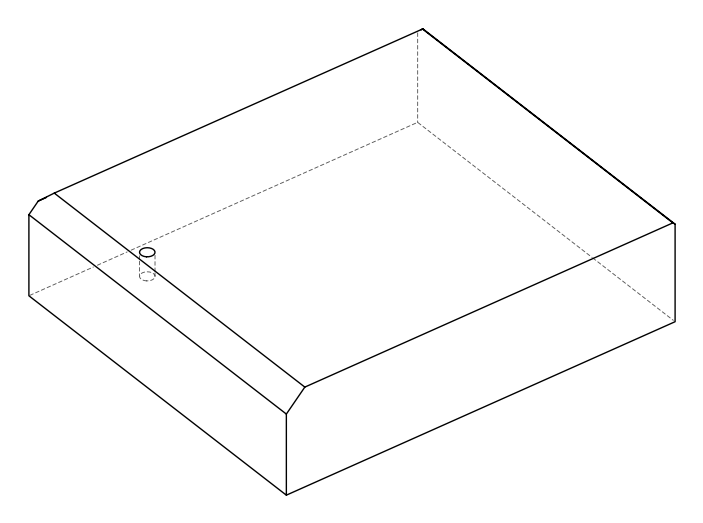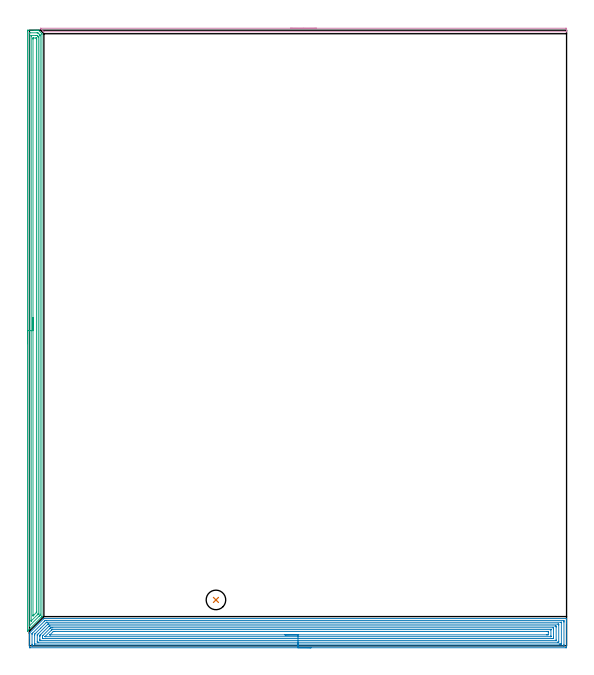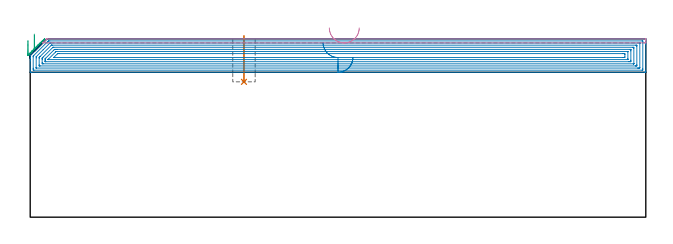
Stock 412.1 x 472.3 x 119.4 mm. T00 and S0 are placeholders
(PLAN: 4 operations, 1 tool changes, 45 min)
(1 INDEXABLE_INSERT_DRILL_BLIND_HOLE_FROM_SOLID | STEP1POCKET | UGT0302_001 | 0.12 min | 5071 mm3)
(2 AREA_MILL | FG_CHAMFER_SURFACE | UGT0205_001 | 26.61 min | 103379 mm3)
(3 AREA_MILL_1 | FG_CHAMFER_SURFACE_1 | UGT0205_001 | 14.84 min | 27959 mm3)
(4 AREA_MILL_2 | FG_CHAMFER_SURFACE_2 | UGT0205_001 | 3.38 min | 1464 mm3)
(TOOL UGT0302_001 | Indexable Insert Drill 15mm | D15 PA180 FL50 Z2)
(TOOL UGT0205_001 | Chamfer Mill 20 x 3 x 45 deg. | D20 FL50 Z2)
(OP 1 INDEXABLE_INSERT_DRILL_BLIND_HOLE_FROM_SOLID)
G17 G21 G94 G90
T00 M6
G54
G17 G0 G90 X143.1 Y35.2 S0 M3
G43 Z129.4 H0
G94 G81 G98 Z90.6 F250. R121.4
G80
M5
M2
(OP 2 AREA_MILL)
G17 G21 G94 G90
T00 M6
G54
G17 G0 G90 X216.05 Y-1.5 S1061 M3
G43 Z129.4 H0
Z107.
G94 G1 X216.012 Z106.128 F250.
X215.898 Z105.264
X215.709 Z104.412
X215.447 Z103.58
X215.113 Z102.774
X214.71 Z102.
X214.242 Z101.264
X213.71 Z100.572
X213.121 Z99.929
X212.478 Z99.34
X211.786 Z98.809
X211.05 Z98.34
X210.276 Z97.937
X209.47 Z97.603
X208.638 Z97.341
X207.786 Z97.152
X206.922 Z97.038
X206.05 Z97.
X0.616
X0.265 Y-1.496 Z97.002
X0.01 Y-1.492 Z97.006
X0. Y-1.232 Z97.265
Y6.148 Z104.643
Y7.588 Z106.084
Y7.924 Z106.42
Y8.597 Z107.097
Y9.7 Z108.198
X0.002 Y9.792 Z108.288
X0.02 Y9.822 Z108.318
X10.999 Y20.8 Z119.297
X11.034 Y20.833 Z119.331
X11.106 Y20.899 Z119.384
X11.334 Y20.9 Z119.4
X411.931
X412.09 Y20.897 Z119.388
X412.092 Y20.864 Z119.355
X412.1 Y20.488 Z118.988
Y20.141 Z118.641
Y19.468 Z117.963
Y18.244 Z116.741
Y17.692 Z116.187
Y17.08 Z115.575
Y-0.681 Z97.817
X412.097 Y-0.956 Z97.541
X412.092 Y-1.492 Z97.006
X412.025 Y-1.494 Z97.004
X411.484 Y-1.5 Z97.
X206.05
Y-0.086 Z98.414
X2.419 Y-0.085 Z98.415
X2.402
X2.01 Y-0.068 Z98.432
X2.003 Y0.329 Z98.829
X2.001 Y0.82 Z99.32
X2. Y1.22 Z99.72
X2.001 Y8.812 Z107.312
X2.004 Y9.208 Z107.708
X2.01 Y9.332 Z107.832
X2.079 Y9.417 Z107.917
X2.35 Y9.7 Z108.2
X2.367 Y9.717 Z108.217
X11.334 Y18.684 Z117.184
X11.73 Y19.075 Z117.575
X12.13 Y19.468 Z117.968
X12.213 Y19.483 Z117.983
X12.227 Y19.484 Z117.984
X13.103 Y19.486 Z117.986
X409.681 Y19.485 Z117.985
X409.698
X410.09 Y19.468 Z117.968
X410.097 Y19.071 Z117.571
X410.099 Y18.58 Z117.08
X410.1 Y18.181 Z116.681
X410.099 Y0.82 Z99.32
X410.098 Y0.422 Z98.922
X410.09 Y-0.068 Z98.432
X409.714 Y-0.085 Z98.415
X409.698
X206.05 Y-0.086 Z98.414
Y1.328 Z99.828
X4.189 Y1.329 Z99.829
X4.061 Y1.33 Z99.83
X4.017 Y1.333 Z99.833
X4.012 Y1.334 Z99.834
X4.007 Y1.35 Z99.85
X4.003 Y1.395 Z99.895
X4.001 Y1.52 Z100.02
X4. Y1.708 Z100.208
X4.001 Y8.111 Z106.611
X4.01 Y8.812 Z107.312
X4.013 Y8.902 Z107.402
X4.054 Y8.946 Z107.446
X4.189 Y9.088 Z107.588
X8.655 Y13.556 Z112.056
X12.792 Y17.692 Z116.192
X12.957 Y17.855 Z116.355
X13.12 Y18.011 Z116.511
X13.189 Y18.065 Z116.565
X13.249 Y18.067 Z116.567
X13.376 Y18.069 Z116.569
X13.633 Y18.071 Z116.571
X407.911
X408.038 Y18.07 Z116.57
X408.083 Y18.067 Z116.567
X408.088 Y18.066 Z116.566
X408.093 Y18.049 Z116.549
X408.097 Y18.005 Z116.505
X408.099 Y17.88 Z116.38
X408.1 Y17.692 Z116.192
X408.099 Y1.708 Z100.208
X408.097 Y1.523 Z100.023
X408.09 Y1.34 Z99.84
X407.911 Y1.336 Z99.836
X407.398 Y1.33 Z99.83
X407.018 Y1.329 Z99.829
X406.506 Y1.328 Z99.828
X206.05
Y2.743 Z101.243
X6.72
X6.087 Y2.748 Z101.248
X6.019 Y2.749 Z101.249
X6.01 Y2.837 Z101.337
X6.005 Y3.044 Z101.544
X6. Y3.459 Z101.959
Y7.924 Z106.424
X6.01 Y8.355 Z106.855
X6.017 Y8.457 Z106.957
X6.073 Y8.518 Z107.018
X6.17 Y8.618 Z107.118
X6.361 Y8.812 Z107.312
X6.614 Y9.065 Z107.565
X14.014 Y16.464 Z114.964
X14.189 Y16.63 Z115.13
X14.213 Y16.65 Z115.15
X14.255 Y16.653 Z115.153
X14.348 Y16.656 Z115.156
X14.534 Y16.657 Z115.157
X14.907
X405.38
X406.012 Y16.652 Z115.152
X406.081 Y16.651 Z115.151
X406.09 Y16.563 Z115.063
X406.095 Y16.356 Z114.856
X406.1 Y15.941 Z114.441
Y3.484 Z101.984
X406.094 Y3.052 Z101.552
X406.09 Y2.837 Z101.337
X406.075 Y2.749 Z101.249
X405.973 Y2.747 Z101.247
X405.232 Y2.743 Z101.243
X405.084
X206.05
Y4.157 Z102.657
X8.655 Y4.158 Z102.658
X8.438 Y4.159 Z102.659
X8.016 Y4.164 Z102.664
X8.01 Y4.372 Z102.872
X8.001 Y5.022 Z103.522
X8. Y7.036 Z105.536
X8.002 Y7.684 Z106.184
X8.009 Y7.924 Z106.424
X8.013 Y8.003 Z106.503
X8.073 Y8.067 Z106.567
X8.167 Y8.166 Z106.666
X8.288 Y8.289 Z106.789
X8.655 Y8.656 Z107.156
X15.028 Y15.028 Z113.528
X15.186 Y15.179 Z113.679
X15.242 Y15.231 Z113.731
X15.368 Y15.236 Z113.736
X15.586 Y15.241 Z113.741
X15.8 Y15.242 Z113.742
X403.445
X403.662 Y15.241 Z113.741
X404.084 Y15.236 Z113.736
X404.09 Y15.028 Z113.528
X404.099 Y14.379 Z112.879
Y4.372 Z102.872
X404.097 Y4.209 Z102.709
X404.094 Y4.17 Z102.67
X404.091 Y4.165 Z102.665
X404.073 Y4.162 Z102.662
X404.022 Y4.159 Z102.659
X403.878 Y4.157 Z102.657
X403.662
X206.05
Y5.571 Z104.071
X10.441 Y5.572 Z104.072
X10.126 Y5.573 Z104.073
X10.053 Y5.575 Z104.075
X10.02 Y5.578 Z104.078
X10.01 Y5.59 Z104.09
X10.004 Y5.695 Z104.195
X10.001 Y6.148 Z104.648
X10. Y6.586 Z105.086
X10.001 Y7.036 Z105.536
X10.004 Y7.47 Z105.97
X10.01 Y7.529 Z106.029
X10.029 Y7.569 Z106.069
X10.406 Y7.958 Z106.458
X15.8 Y13.352 Z111.852
X16.2 Y13.743 Z112.243
X16.271 Y13.812 Z112.312
X16.404 Y13.822 Z112.322
X16.693 Y13.826 Z112.326
X17.007 Y13.828 Z112.328
X17.586 Y13.829 Z112.329
X17.9
X401.659 Y13.828 Z112.328
X401.974 Y13.827 Z112.327
X402.047 Y13.825 Z112.325
X402.08 Y13.822 Z112.322
X402.09 Y13.81 Z112.31
X402.096 Y13.706 Z112.206
X402.099 Y13.252 Z111.752
X402.1 Y12.814 Z111.314
Y6.598 Z105.098
X402.098 Y6.148 Z104.648
X402.093 Y5.716 Z104.216
X402.084 Y5.578 Z104.078
X401.949 Y5.576 Z104.076
X401.659 Y5.573 Z104.073
X401.346 Y5.571 Z104.071
X400.766
X206.05
Y6.985 Z105.485
X12.227 Y6.986 Z105.486
X12.176
X12.075 Y6.989 Z105.489
X12.014 Y6.992 Z105.492
X12.01 Y7.005 Z105.505
X12.008 Y7.036 Z105.536
X12.01 Y7.091 Z105.591
X12.039 Y7.13 Z105.63
X12.083 Y7.179 Z105.679
X12.227 Y7.329 Z105.829
X16.979 Y12.081 Z110.581
X17.266 Y12.364 Z110.864
X17.303 Y12.396 Z110.896
X17.319 Y12.408 Z110.908
X17.383 Y12.411 Z110.911
X17.485 Y12.414 Z110.914
X399.873
X399.923
X400.025 Y12.411 Z110.911
X400.085 Y12.408 Z110.908
X400.09 Y12.395 Z110.895
X400.094 Y12.364 Z110.864
X400.099 Y12.139 Z110.639
X400.1 Y7.698 Z106.198
X400.097 Y7.036 Z105.536
X400.094 Y7.008 Z105.508
X400.091 Y6.998 Z105.498
X400.074 Y6.992 Z105.492
X399.974 Y6.987 Z105.487
X399.923 Y6.986 Z105.486
X206.05 Y6.985 Z105.485
Y8.4 Z106.9
X15.848
X15.8 Y8.401 Z106.901
X15.78 Y8.403 Z106.903
X15.765 Y8.406 Z106.906
X15.773 Y8.421 Z106.921
X15.783 Y8.434 Z106.934
X15.8 Y8.453 Z106.953
X18.207 Y10.859 Z109.359
X18.3 Y10.949 Z109.449
X18.336 Y10.98 Z109.48
X18.355 Y10.994 Z109.494
X18.377 Y10.995 Z109.495
X18.48 Y10.998 Z109.498
X18.958 Y11. Z109.5
X19.373 Y11.001 Z109.501
X396.778 Y11. Z109.5
X397.193
X397.675 Y10.997 Z109.497
X398.086 Y10.993 Z109.493
X398.099 Y10.588 Z109.088
X398.1 Y10.575 Z109.075
Y8.799 Z107.299
X398.086 Y8.407 Z106.907
X397.605 Y8.402 Z106.902
X397.193 Y8.4 Z106.9
X396.715
X206.05
X205.178 Z106.938
X204.314 Z107.051
X203.462 Z107.24
X202.63 Z107.503
X201.824 Z107.836
X201.05 Z108.239
X200.314 Z108.708
X199.622 Z109.239
X198.979 Z109.828
X198.39 Z110.472
X197.858 Z111.164
X197.39 Z111.9
X196.987 Z112.673
X196.653 Z113.479
X196.391 Z114.311
X196.202 Z115.163
X196.088 Z116.028
X196.05 Z116.9
G0 Z129.4
M5
M2
(OP 3 AREA_MILL_1)
G17 G21 G94 G90
T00 M6
G54
G17 G0 G90 X-1.5 Y231.8 S1061 M3
G43 Z129.4 H0
Z118.3
G94 G1 Y231.838 Z117.429 F250.
Y231.952 Z116.564
Y232.141 Z115.712
Y232.403 Z114.88
Y232.737 Z114.074
Y233.14 Z113.3
Y233.609 Z112.564
Y234.14 Z111.872
Y234.729 Z111.229
Y235.372 Z110.64
Y236.064 Z110.109
Y236.8 Z109.64
Y237.574 Z109.237
Y238.38 Z108.903
Y239.212 Z108.641
Y240.064 Z108.452
Y240.928 Z108.338
Y241.8 Z108.3
Y471.667
X-1.497 Y472.295 Z108.301
X-1.496 Y472.297 Z108.302
X-0.869 Y472.3 Z108.929
X3.603 Z113.398
X5.02 Z114.816
X5.391 Z115.187
X6.135 Z115.935
X6.733 Z116.533
X6.81 Y472.299 Z116.609
X6.9 Y472.29 Z116.695
X6.993 Y472.208 Z116.791
X9.44 Y469.76 Z119.238
X9.6 Y469.595 Z119.385
Y468.983 Z119.4
Y22.666
X9.605 Y22.413 Z119.391
X9.577 Y22.375 Z119.373
X8.981 Y21.781 Z118.781
X-1.164 Y11.635 Z108.634
X-1.316 Y11.483 Z108.481
X-1.467 Y11.337 Z108.331
X-1.494 Y11.317 Z108.304
X-1.499 Y11.337 Z108.299
X-1.5 Y241.8 Z108.3
X-0.086 Z109.714
X-0.085 Y469.878 Z109.715
X-0.084 Y469.988 Z109.716
X-0.081 Y470.101 Z109.719
X-0.073 Y470.29 Z109.727
X0.026 Y470.292 Z109.826
X0.499 Y470.299 Z110.299
X5.865 Z115.665
X6.286 Y470.293 Z116.086
X6.424 Y470.29 Z116.224
X6.575 Y470.163 Z116.375
X6.869 Y469.878 Z116.669
X7.18 Y469.57 Z116.98
X7.766 Y468.984 Z117.566
X8.074 Y468.673 Z117.874
X8.145 Y468.598 Z117.945
X8.177 Y468.561 Z117.977
X8.181 Y468.423 Z117.981
X8.184 Y468.201 Z117.984
X8.185 Y468.089 Z117.985
X8.186 Y467.978 Z117.986
X8.185 Y24.344 Z117.985
X8.181 Y23.561 Z117.981
X8.18 Y23.455 Z117.98
X8.074 Y23.336 Z117.874
X7.743 Y22.997 Z117.543
X7.416 Y22.666 Z117.216
X0.261 Y15.511 Z110.061
X0.142 Y15.395 Z109.942
X0.026 Y15.286 Z109.826
X-0.079 Y15.194 Z109.721
X-0.083 Y15.399 Z109.717
X-0.085 Y15.511 Z109.715
X-0.086 Y241.8 Z109.714
X1.328 Z111.128
X1.329 Y467.681 Z111.129
X1.33 Y468.089 Z111.13
X1.332 Y468.21 Z111.132
X1.335 Y468.269 Z111.135
X1.338 Y468.29 Z111.138
X1.393 Y468.293 Z111.193
X1.605 Y468.299 Z111.405
X5.181 Y468.3 Z114.981
X5.391 Y468.298 Z115.191
X5.602 Y468.294 Z115.402
X6.004 Y468.284 Z115.804
X6.21 Y468.089 Z116.01
X6.286 Y468.014 Z116.086
X6.694 Y467.601 Z116.494
X6.743 Y467.548 Z116.543
X6.765 Y467.522 Z116.565
X6.766 Y467.486 Z116.566
X6.77 Y467.357 Z116.57
X6.771 Y467.195 Z116.571
Y466.709
Y24.659
X6.77 Y24.557 Z116.57
X6.767 Y24.507 Z116.567
X6.765 Y24.485 Z116.565
X6.747 Y24.455 Z116.547
X6.519 Y24.221 Z116.319
X6.286 Y23.985 Z116.086
X6.074 Y23.773 Z115.874
X1.369 Y19.069 Z111.169
X1.359 Y19.06 Z111.159
X1.344 Y19.052 Z111.144
X1.335 Y19.049 Z111.135
X1.333 Y19.058 Z111.133
X1.33 Y19.089 Z111.13
X1.329 Y19.151 Z111.129
X1.328 Y241.8 Z111.128
X2.743 Z112.543
Y465.406
X2.748 Y466.261 Z112.548
X2.749 Y466.286 Z112.549
X2.766 Y466.29 Z112.566
X2.821 Y466.295 Z112.621
X2.932 Y466.298 Z112.732
X4.944 Y466.3 Z114.744
X5.168 Y466.298 Z114.968
X5.279 Y466.295 Z115.079
X5.334 Y466.29 Z115.134
X5.351 Y466.286 Z115.151
X5.357 Y465.406 Z115.157
Y26.244
X5.353 Y25.814 Z115.153
X5.35 Y25.599 Z115.15
X5.343 Y25.503 Z115.143
X5.293 Y25.448 Z115.093
X5.199 Y25.349 Z114.999
X3.34 Y23.488 Z113.14
X3.059 Y23.21 Z112.859
X2.778 Y22.936 Z112.578
X2.753 Y22.913 Z112.553
X2.75 Y22.975 Z112.55
X2.746 Y23.158 Z112.546
X2.743 Y23.526 Z112.543
Y23.561
Y241.8
Y242.672 Z112.581
Y243.537 Z112.695
Y244.388 Z112.883
Y245.22 Z113.146
Y246.026 Z113.48
Y246.8 Z113.882
Y247.536 Z114.351
Y248.228 Z114.882
Y248.871 Z115.472
Y249.46 Z116.115
Y249.992 Z116.807
Y250.46 Z117.543
Y250.863 Z118.317
Y251.197 Z119.122
Y251.459 Z119.955
Y251.648 Z120.806
Y251.762 Z121.671
Y251.8 Z122.543
G0 Z129.4
M5
M2
(OP 4 AREA_MILL_2)
G17 G21 G94 G90
T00 M6
G54
G17 G0 G90 X200.25 Y473.8 S1061 M3
G43 Z129.4 H0
Z126.7
G94 G1 X200.288 Z125.828 F250.
X200.402 Z124.964
X200.591 Z124.112
X200.853 Z123.28
X201.187 Z122.474
X201.59 Z121.7
X202.058 Z120.964
X202.589 Z120.272
X203.179 Z119.629
X203.822 Z119.04
X204.514 Z118.508
X205.25 Z118.04
X206.024 Z117.637
X206.83 Z117.303
X207.662 Z117.041
X208.513 Z116.852
X209.378 Z116.738
X210.25 Z116.7
X411.469
X411.68 Y473.798 Z116.702
X412.097 Y473.791 Z116.705
X412.099 Y473.695 Z116.802
X412.1 Y472.45 Z118.045
Y471.723 Z118.777
Y471.485 Z119.015
Y471.111 Z119.38
X412.093 Y471.103 Z119.388
X411.916 Y471.1 Z119.4
X11.267
X11.104 Y471.104 Z119.389
X11.093 Y471.11 Z119.383
X10.913 Y471.286 Z119.213
X10.894 Y471.306 Z119.194
X8.747 Y473.453 Z117.047
X8.584 Y473.617 Z116.882
X8.434 Y473.774 Z116.725
X8.414 Y473.798 Z116.701
X8.584 Y473.8 Z116.7
X210.25
X211.121 Z116.738
X211.986 Z116.852
X212.838 Z117.041
X213.67 Z117.303
X214.476 Z117.637
X215.25 Z118.04
X215.986 Z118.508
X216.678 Z119.04
X217.321 Z119.629
X217.91 Z120.272
X218.441 Z120.964
X218.91 Z121.7
X219.313 Z122.474
X219.647 Z123.28
X219.909 Z124.112
X220.098 Z124.964
X220.212 Z125.828
X220.25 Z126.7
G0 Z129.4
M5
M2
